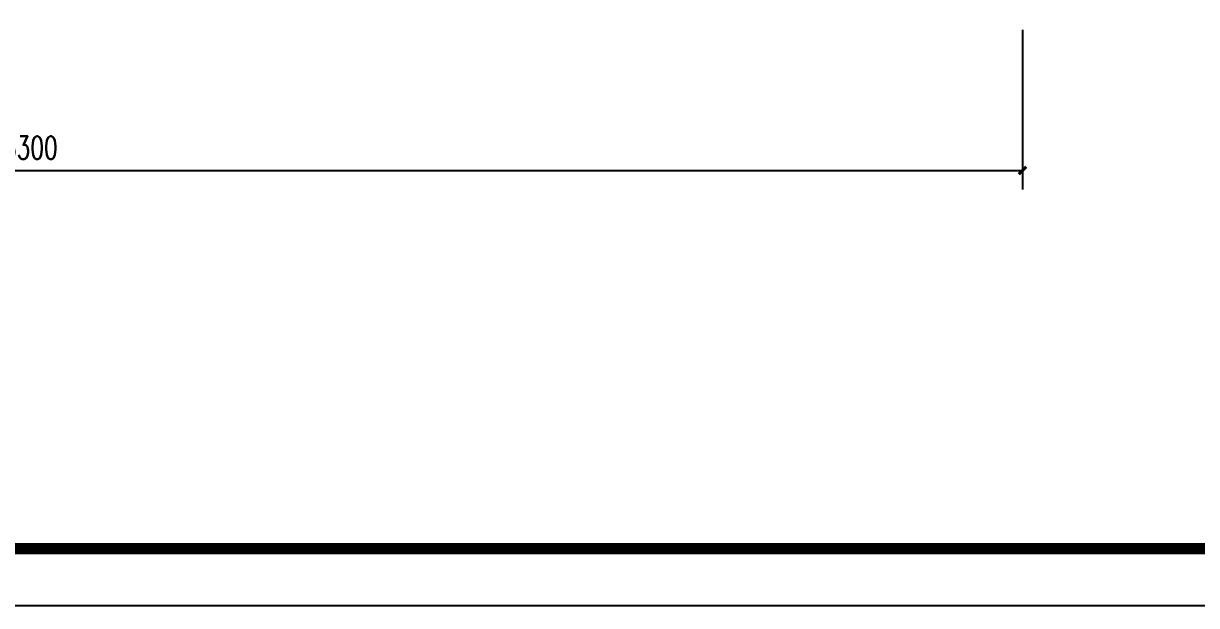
# Model space of a CAD drawing. Extents: x -54506 to 56283, y 5447 to 49997.
# Drawn here: x 25330 to 40770, y 5447 to 13108 of the extents above; entities that cross this region are included whole.
import ezdxf

# ---------------------------------------------------------------- set-up
doc = ezdxf.new("R2010")
doc.units = 0
doc.header["$LTSCALE"] = 1000
doc.header["$MEASUREMENT"] = 0
doc.layers.get('0').update_dxf_attribs({"linetype": 'CONTINUOUS'})
doc.layers.get('Defpoints').update_dxf_attribs({"linetype": 'CONTINUOUS'})
doc.layers.add('PUB_DIM', color=3, linetype='CONTINUOUS')
doc.layers.add('PUB_TITLE', color=4, linetype='CONTINUOUS')
doc.styles.add('DIM_FONT', font='SIMPLEX', dxfattribs={"width": 0.7, "bigfont": 'GBCBIG'})
doc.dimstyles.new('DIMN', dxfattribs={"dimtxt": 300, "dimasz": 100, "dimexe": 250, "dimexo": 300, "dimgap": 150, "dimtad": 1, "dimdec": 0, "dimzin": 0, "dimdsep": 46, "dimtxsty": 'DIM_FONT', "dimblk": 'ARCHTICK', "dimcen": 0.09, "dimclrt": 7, "dimazin": 2, "dimtfac": 1, "dimtdec": 0, "dimtix": 1, "dimtmove": 2, "dimatfit": 3, "dimfxl": 0, "dimtolj": 1, "dimtzin": 0, "dimarcsym": 0})

# ---------------------------------------------------------------- blocks, each defined once
blk = doc.blocks.new('_ArchTick')
at = {"color": 0, "linetype": 'ByBlock', "const_width": 0.4}
blk.add_lwpolyline([(-0.5, -0.5), (0.5, 0.5)], dxfattribs=at)
blk = doc.blocks.new('*D37')
at = {"layer": 'Defpoints', "color": 0}
for p in [(12180, 13323), (38480, 13323), (38480, 11173)]:
    blk.add_point(p, dxfattribs=at)
at = {"layer": 'PUB_DIM', "color": 0, "lineweight": -2}
for p, q in [((12180, 13023), (12180, 10923)), ((38480, 13023), (38480, 10923)), ((12180, 11173), (38480, 11173))]:
    blk.add_line(p, q, dxfattribs=at)
at = {"layer": 'PUB_DIM', "color": 0, "lineweight": -2, "xscale": 100, "yscale": 100, "zscale": 100, "rotation": 180}
blk.add_blockref('_ArchTick', (12180, 11173), dxfattribs=at)
at = {"layer": 'PUB_DIM', "color": 0, "lineweight": -2, "xscale": 100, "yscale": 100, "zscale": 100}
blk.add_blockref('_ArchTick', (38480, 11173), dxfattribs=at)
at = {"layer": 'PUB_DIM', "color": 7, "insert": (25330, 11473), "char_height": 300, "attachment_point": 5, "style": 'DIM_FONT'}
blk.add_mtext('\\A1;26300', dxfattribs=at)

msp = doc.modelspace()

# ---------------------------------------------------------------- linework, layer by layer
at = {"layer": 'PUB_TITLE'}
msp.add_lwpolyline([(-6717.4, 5447.4), (56282.6, 5447.4), (56282.6, 49997.4), (-6717.4, 49997.4)], close=True, dxfattribs=at)
at = {"layer": 'PUB_TITLE', "const_width": 150}
msp.add_lwpolyline([(-2967.4, 6197.4), (55532.6, 6197.4), (55532.6, 49247.4), (-2967.4, 49247.4)], close=True, dxfattribs=at)

# ---------------------------------------------------------------- dimensions: what is measured, and where the dimension line sits
at = {"layer": 'PUB_DIM'}
dim = msp.add_aligned_dim(p1=(12179.9, 13323.2), p2=(38479.9, 13323.2), distance=-2150, dimstyle='DIMN', dxfattribs=at)
dim.commit()
dim.dimension.update_dxf_attribs({"geometry": '*D37', "text_midpoint": (25329.9, 11473.2)})

doc.saveas('drawing.dxf')
